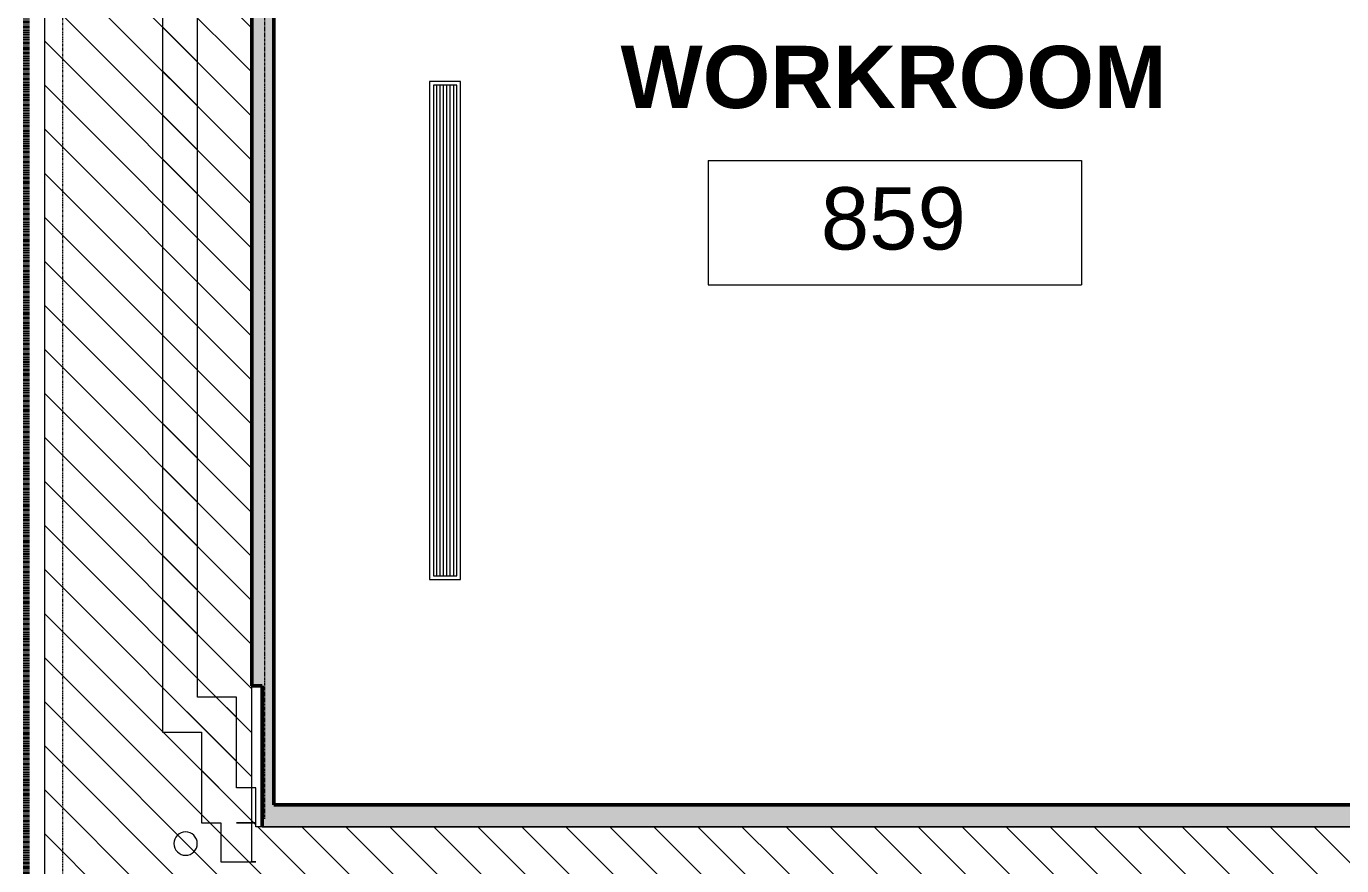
# Model space of a CAD drawing. Header units: inches. Extents: x -956 to 1409, y -1111 to 895.
# Drawn here: x -896.9 to -643.3, y -538.4 to -376.6 of the extents above; entities that cross this region are included whole.
import ezdxf

# ---------------------------------------------------------------- set-up
doc = ezdxf.new("R2010")
doc.units = ezdxf.units.IN
doc.header["$MEASUREMENT"] = 0
for name, pattern in [('Double Dash 3_8_', [1, 0.375, -0.125, 0.125, -0.125, 0.125, -0.125]), ('Double Dash 3_8__2_', [1, 0.375, -0.125, 0.125, -0.125, 0.125, -0.125]), ('Grid Line 1_4_', [0.4375, 0.25, -0.0625, 0.0625, -0.0625])]:
    doc.linetypes.add(name, pattern=pattern)
for name, color, linetype, lineweight in [('A-AREA-IDEN', 2, 'Continuous', 9), ('A-DETL', 90, 'Continuous', 13), ('A-FLOR', 192, 'Continuous', 13), ('A-WALL', 113, 'Continuous', 13), ('A-WALL-PATT', 111, 'Continuous', 13), ('C-PROP-LINE', 91, 'Double Dash 3_8_', 20), ('I-WALL', 2, 'Continuous', 13), ('M-EQPM', 50, 'Continuous', 13), ('S-COLS-SYMB', 171, 'Continuous', 20), ('S-GRID', 1, 'Continuous', 9)]:
    doc.layers.add(name, color=color, linetype=linetype, lineweight=lineweight)
doc.styles.add('Arial_3', font='arial.ttf', dxfattribs={"height": 12})
doc.styles.add('Arial_B', font='arialbd.ttf', dxfattribs={"height": 12})
pattern_1 = [(135, (0, 0), (-4.24264, -4.24264), [])]

# ---------------------------------------------------------------- blocks, each defined once
blk = doc.blocks.new('Pipe-Column - Pipe4STD-4697243-8TH FLOOR TELECOM UNDERFLOOR ROUTING PLAN')
at = {"layer": 'S-COLS-SYMB', "color": 133}
for start, end in [(360, 180), (180, 360)]:
    blk.add_arc((0, 0), 2.25, start, end, dxfattribs=at)
blk = doc.blocks.new('Supply Register-Floor - 6_ x 96_-5651195-8TH FLOOR TELECOM UNDERFLOOR ROUTING PLAN')
at = {"layer": 'M-EQPM', "color": 53, "lineweight": 9}
for p, q in [((7, 3.5), (-89, 3.5)), ((-89, 3.5), (-89, -2.5)), ((6.25, 2.75), (-88.25, 2.75)), ((-88.25, 2.75), (-88.25, -1.75)), ((6.25, -1.75), (6.25, 2.75)), ((7, -2.5), (7, 3.5)), ((-88.25, 2.11), (6.25, 2.11)), ((-88.25, 1.46), (6.25, 1.46)), ((-88.25, 0.82), (6.25, 0.82)), ((-88.25, 0.18), (6.25, 0.18)), ((-89, -2.5), (7, -2.5)), ((-88.25, -0.46), (6.25, -0.46)), ((6.25, -1.11), (-88.25, -1.11)), ((-88.25, -1.75), (6.25, -1.75))]:
    blk.add_line(p, q, dxfattribs=at)
blk = doc.blocks.new('Family - ___-850868-8TH FLOOR TELECOM UNDERFLOOR ROUTING PLAN')
at = {"layer": 'C-PROP-LINE', "color": 133, "linetype": 'Double Dash 3_8__2_'}
blk.add_line((-889.89, 840.01), (-889.89, -554.08), dxfattribs=at)
blk = doc.blocks.new('18433_1 - AEO NY - CENTRAL_rvt-1-8TH FLOOR TELECOM UNDERFLOOR ROUTING PLAN')
at = {"layer": 'A-WALL-PATT', "lineweight": 9}
h = blk.add_hatch(dxfattribs=at)
h.set_pattern_fill('FP_1', color=53, style=0, pattern_type=2)
h.set_pattern_definition(pattern_1)
h.paths.add_polyline_path([(-870.6, -505.87), (-863.85, -505.87), (-863.85, -246.39), (-867.24, -246.39), (-867.24, -239.74), (-863.85, -239.74), (-863.85, -218.74), (-867.24, -218.74), (-867.24, -212.1), (-863.85, -212.1), (-863.85, 6.61), (-867.24, 6.61), (-867.24, 13.26), (-863.85, 13.26), (-863.85, 34.26), (-867.24, 34.26), (-867.24, 40.9), (-863.85, 40.9), (-863.85, 257.36), (-867.24, 257.36), (-867.24, 264.01), (-863.85, 264.01), (-863.85, 285.01), (-867.24, 285.01), (-867.24, 291.65), (-863.85, 291.65), (-863.85, 505.36), (-867.24, 505.36), (-867.24, 512.01), (-863.85, 512.01), (-863.85, 533.01), (-867.24, 533.01), (-867.24, 539.65), (-863.85, 539.65), (-863.85, 794.24), (-870.6, 794.24), (-870.6, -449.84)], flags=0)
h.paths.add_polyline_path([(-870.6, 797.63), (-863.85, 797.63), (-863.85, 799.88), (-870.6, 799.88)], flags=0)
h = blk.add_hatch(dxfattribs=at)
h.set_pattern_fill('FP_1', color=53, style=0, pattern_type=2)
h.set_pattern_definition(pattern_1)
h.paths.add_polyline_path([(-863.85, -239.74), (-863.85, -242.99), (-858.85, -242.99), (-858.85, -239.74), (-862.28, -239.74)], flags=0)
h.paths.add_polyline_path([(-863.85, -218.74), (-858.85, -218.74), (-858.85, -215.49), (-863.85, -215.49)], flags=0)
h.paths.add_polyline_path([(-863.85, 13.26), (-863.85, 10.01), (-858.85, 10.01), (-858.85, 13.26), (-862.1, 13.26)], flags=0)
h.paths.add_polyline_path([(-863.85, 34.26), (-858.85, 34.26), (-858.85, 37.51), (-863.85, 37.51)], flags=0)
h.paths.add_polyline_path([(-863.85, 264.01), (-863.85, 260.76), (-858.85, 260.76), (-858.85, 264.01), (-862.1, 264.01)], flags=0)
h.paths.add_polyline_path([(-863.85, 285.01), (-858.85, 285.01), (-858.85, 288.26), (-863.85, 288.25)], flags=0)
h.paths.add_polyline_path([(-863.85, 512.01), (-863.85, 508.76), (-858.85, 508.76), (-858.85, 512.01), (-862.1, 512.01)], flags=0)
h.paths.add_polyline_path([(-863.85, 533.01), (-858.85, 533.01), (-858.85, 536.26), (-863.85, 536.26)], flags=0)
h.paths.add_polyline_path([(-853.35, -546.12), (-853.36, -242.14), (-855.46, -242.14), (-855.46, -246.39), (-867.24, -246.39), (-867.24, -239.74), (-863.85, -239.74), (-863.85, -218.74), (-867.24, -218.74), (-867.24, -212.1), (-855.46, -212.1), (-855.46, -216.35), (-853.35, -216.35), (-853.36, 10.86), (-855.46, 10.86), (-855.46, 6.61), (-867.24, 6.61), (-867.24, 13.26), (-863.85, 13.26), (-863.85, 34.26), (-867.24, 34.26), (-867.24, 40.9), (-855.46, 40.9), (-855.46, 36.65), (-853.35, 36.65), (-853.37, 261.61), (-855.46, 261.61), (-855.46, 257.36), (-867.24, 257.36), (-867.24, 264.01), (-863.85, 264.01), (-863.85, 285.01), (-867.24, 285.01), (-867.24, 291.65), (-855.46, 291.65), (-855.46, 287.4), (-853.35, 287.4), (-853.38, 509.61), (-855.46, 509.61), (-855.46, 505.36), (-867.24, 505.36), (-867.24, 512.01), (-863.85, 512.01), (-863.85, 533.01), (-867.24, 533.01), (-867.24, 539.65), (-855.46, 539.65), (-855.46, 535.4), (-853.35, 535.4), (-853.38, 794.24), (-878.72, 794.24), (-878.72, 797.38), (-893.35, 797.38), (-893.35, -546.12), (-879.85, -546.12)], flags=0)
h.paths.add_polyline_path([(-857.85, -238.74), (-854.6, -238.74), (-854.6, -219.74), (-857.85, -219.74), (-857.85, -235.49)], flags=0)
h.paths.add_polyline_path([(-854.6, 14.26), (-854.6, 33.26), (-857.85, 33.26), (-857.85, 14.26), (-855.46, 14.26)], flags=0)
h.paths.add_polyline_path([(-857.85, 265.01), (-854.6, 265.01), (-854.6, 284.01), (-857.85, 284.01), (-857.85, 268.26)], flags=0)
h.paths.add_polyline_path([(-855.46, 513.01), (-854.6, 513.01), (-854.6, 532.01), (-857.85, 532.01), (-857.85, 513.01)], flags=0)
at = {"layer": 'A-WALL-PATT'}
for points in [[(-851.41, -503.74), (-849.13, -503.74), (-849.13, -229.62), (-851.21, -229.62), (-851.21, -242.14), (-853.38, -242.14), (-853.38, -503.74)], [(-849.16, -526.62), (-849.16, -503.74), (-851.41, -503.74), (-851.41, -526.62)], [(-607.1, -530.87), (-607.1, -526.62), (-851.41, -526.62), (-851.41, -530.87), (-749.53, -530.87)]]:
    blk.add_hatch(color=253, dxfattribs=at).paths.add_polyline_path(points, flags=0)
at = {"layer": 'A-WALL-PATT', "lineweight": 9}
h = blk.add_hatch(dxfattribs=at)
h.set_pattern_fill('FP_1', color=53, style=0, pattern_type=2)
h.set_pattern_definition(pattern_1)
h.paths.add_polyline_path([(-870.6, -512.62), (-863.1, -512.62), (-863.1, -505.87), (-870.6, -505.87)], flags=0)
h = blk.add_hatch(dxfattribs=at)
h.set_pattern_fill('FP_1', color=53, style=0, pattern_type=2)
h.set_pattern_definition(pattern_1)
h.paths.add_polyline_path([(-859.35, -530.12), (-856.35, -530.12), (-856.35, -505.87), (-863.1, -505.87), (-863.1, -530.12)], flags=0)
h = blk.add_hatch(dxfattribs=at)
h.set_pattern_fill('FP_1', color=53, style=0, pattern_type=2)
h.set_pattern_definition(pattern_1)
h.paths.add_polyline_path([(-852.6, -530.12), (-852.6, -523.37), (-856.35, -523.37), (-856.35, -530.12)], flags=0)
h = blk.add_hatch(dxfattribs=at)
h.set_pattern_fill('FP_1', color=53, style=0, pattern_type=2)
h.set_pattern_definition(pattern_1)
h.paths.add_polyline_path([(-859.35, -537.62), (-852.6, -537.62), (-852.6, -530.12), (-859.35, -530.12)], flags=0)
h = blk.add_hatch(dxfattribs=at)
h.set_pattern_fill('FP_1', color=53, style=0, pattern_type=2)
h.set_pattern_definition(pattern_1)
h.paths.add_polyline_path([(-607.1, -537.62), (-607.1, -530.87), (-852.6, -530.87), (-852.6, -537.62), (-749.53, -537.62)], flags=0)
h = blk.add_hatch(dxfattribs=at)
h.set_pattern_fill('FP_1', color=53, style=0, pattern_type=2)
h.set_pattern_definition(pattern_1)
h.paths.add_polyline_path([(99.52, -555.62), (99.52, -537.62), (-361.03, -537.62), (-361.03, -555.62), (46.01, -555.62)], flags=0)
h.paths.add_polyline_path([(-514.73, -555.62), (-513.41, -555.62), (-513.41, -537.62), (-853.35, -537.62), (-853.35, -555.62), (-520.1, -555.62)], flags=0)
at = {"layer": 'A-FLOR', "color": 253}
for p, q in [((-849.13, -503.74), (-849.13, -505.87)), ((-849.13, -505.87), (-849.16, -505.87))]:
    blk.add_line(p, q, dxfattribs=at)
at = {"layer": 'A-WALL', "color": 133, "lineweight": 20}
for p, q in [((-893.35, 797.38), (-893.35, -546.12)), ((-870.6, 794.24), (-870.6, -505.87)), ((-853.35, -537.62), (-853.35, -242.14)), ((-863.85, -505.87), (-863.85, -246.39)), ((-870.6, -505.87), (-870.6, -512.62)), ((-863.1, -505.87), (-863.85, -505.87)), ((-856.35, -505.87), (-863.1, -505.87)), ((-856.35, -523.37), (-856.35, -505.87)), ((-870.6, -512.62), (-863.1, -512.62)), ((-863.1, -512.62), (-863.1, -530.12)), ((-852.6, -523.37), (-856.35, -523.37)), ((-852.6, -530.12), (-852.6, -523.37)), ((-863.1, -530.12), (-859.35, -530.12)), ((-859.35, -530.12), (-859.35, -537.62)), ((-856.35, -530.12), (-852.6, -530.12)), ((-852.6, -530.12), (-856.35, -530.12)), ((-852.6, -530.87), (-852.6, -530.12)), ((-851.41, -530.87), (-852.6, -530.87)), ((-859.35, -537.62), (-852.6, -537.62)), ((-852.6, -537.62), (-853.35, -537.62))]:
    blk.add_line(p, q, dxfattribs=at)
at = {"layer": 'A-WALL', "color": 253}
for p, q in [((-851.41, -530.87), (-607.1, -530.87)), ((-607.1, -530.87), (-851.41, -530.87))]:
    blk.add_line(p, q, dxfattribs=at)
at = {"layer": 'I-WALL', "color": 213, "lineweight": 50}
for p, q in [((-849.13, -503.74), (-849.13, -229.62)), ((-853.38, -242.14), (-853.38, -503.74)), ((-853.38, -503.74), (-851.41, -503.74)), ((-851.41, -503.74), (-851.41, -526.62)), ((-849.16, -526.62), (-849.16, -503.74)), ((-849.16, -503.74), (-849.13, -503.74)), ((-851.41, -526.62), (-851.41, -530.87)), ((-623.76, -526.62), (-849.16, -526.62))]:
    blk.add_line(p, q, dxfattribs=at)
at = {"layer": 'S-GRID', "linetype": 'Grid Line 1_4_'}
blk.add_line((-850.85, -529.37), (-850.85, 870.85), dxfattribs=at)
at = {"color": 133, "linetype": 'Double Dash 3_8__2_', "lineweight": 20}
blk.add_blockref('Family - ___-850868-8TH FLOOR TELECOM UNDERFLOOR ROUTING PLAN', (0, 0), dxfattribs=at)
at = {"color": 53, "lineweight": 9, "rotation": 89.99999999999984}
blk.add_blockref('Supply Register-Floor - 6_ x 96_-5651195-8TH FLOOR TELECOM UNDERFLOOR ROUTING PLAN', (-815.63, -394.24), dxfattribs=at)
at = {"color": 53, "lineweight": 9}
blk.add_blockref('Pipe-Column - Pipe4STD-4697243-8TH FLOOR TELECOM UNDERFLOOR ROUTING PLAN', (-866.14, -534.11), dxfattribs=at)
blk = doc.blocks.new('Room Tag - Room Tag-84095-8TH FLOOR TELECOM UNDERFLOOR ROUTING PLAN')
at = {"layer": 'A-AREA-IDEN'}
for p, q in [((-0.375, -0.0625), (-0.375, -0.3125)), ((-0.375, -0.0625), (0.375, -0.0625)), ((0.375, -0.0625), (0.375, -0.3125)), ((-0.375, -0.3125), (0.375, -0.3125))]:
    blk.add_line(p, q, dxfattribs=at)

msp = doc.modelspace()

# ---------------------------------------------------------------- block references
at = {"lineweight": 5}
msp.add_blockref('18433_1 - AEO NY - CENTRAL_rvt-1-8TH FLOOR TELECOM UNDERFLOOR ROUTING PLAN', (0, 0), dxfattribs=at)

# ---------------------------------------------------------------- next in the draw order: linework, layer by layer
at = {"layer": 'A-DETL', "linetype": 'Double Dash 3_8_', "lineweight": 140}
msp.add_line((-896.85, 843.38), (-896.85, -555.62), dxfattribs=at)

# ---------------------------------------------------------------- next in the draw order: block references
at = {"layer": 'A-AREA-IDEN', "xscale": 95.99999999999994, "yscale": 95.99999999999994, "zscale": 95.99999999999994}
msp.add_blockref('Room Tag - Room Tag-84095-8TH FLOOR TELECOM UNDERFLOOR ROUTING PLAN', (-729.41, -396.45), dxfattribs=at)

# ---------------------------------------------------------------- next in the draw order: texts
at = {"layer": 'A-AREA-IDEN', "char_height": 12, "attachment_point": 1}
for s, insert, width, style in [('WORKROOM', (-782.29, -380.38), 127.866, 'Arial_B'), ('859', (-743.69, -407.63), 33.633, 'Arial_3')]:
    msp.add_mtext(s, dxfattribs=dict(at, insert=insert, width=width, style=style))

doc.saveas('drawing.dxf')
